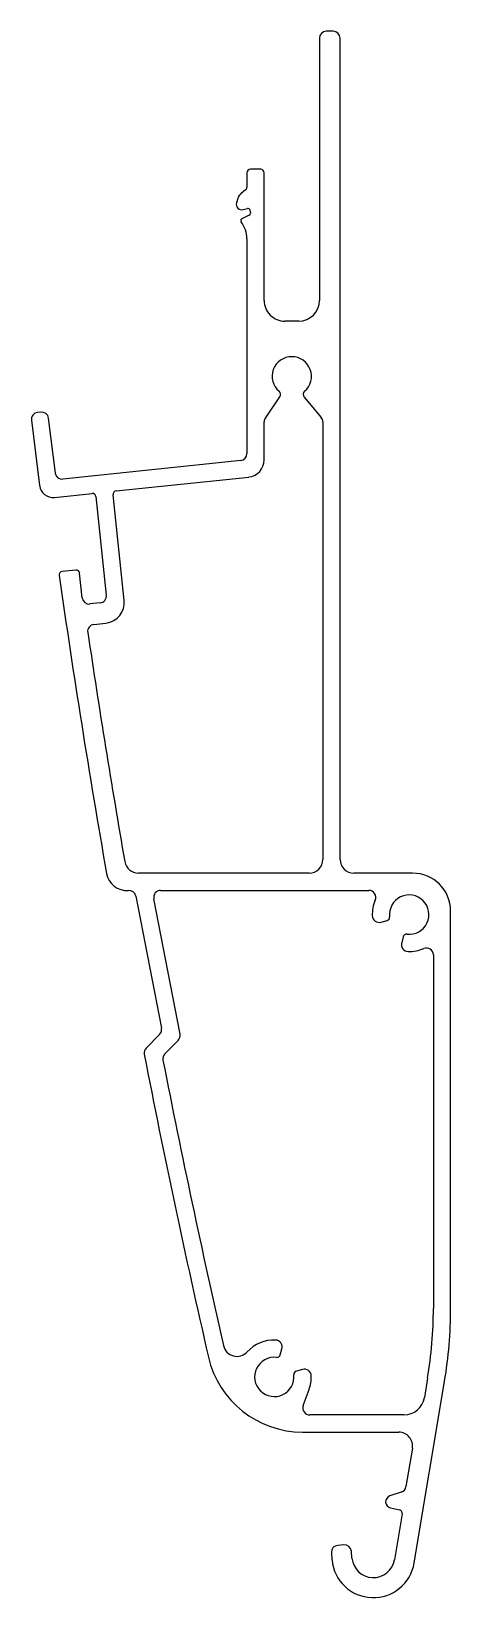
# Model space of a CAD drawing. Extents: x 4 to 65, y 4 to 231.
import ezdxf

# ---------------------------------------------------------------- set-up
doc = ezdxf.new("R2010")
doc.units = 0
doc.layers.get('0').update_dxf_attribs({"linetype": 'CONTINUOUS'})

msp = doc.modelspace()

# ---------------------------------------------------------------- linework, layer by layer
for p, q in [((45.64, 229.8), (45.64, 191.8)), ((47.64, 230.8), (46.64, 230.8)), ((48.64, 110.8), (48.64, 229.8)), ((35.14, 210.3), (35.14, 208.2)), ((37.14, 210.8), (35.64, 210.8)), ((37.64, 191.8), (37.64, 210.3)), ((33.81, 206.57), (33.63, 205.96)), ((34.95, 207.81), (34.33, 207.32)), ((34.95, 207.81), (34.95, 207.81)), ((34.61, 204.96), (35.21, 205.12)), ((35.58, 204.88), (35.64, 204.45)), ((35.47, 204.14), (34.4, 203.64)), ((35.14, 200.72), (35.14, 169.6)), ((42.64, 188.8), (40.64, 188.8)), ((37.81, 174.76), (39.9, 177.85)), ((43.44, 177.79), (45.9, 174.85)), ((5.32, 175.62), (4.82, 175.57)), ((3.93, 174.45), (5.09, 165)), ((7.4, 166.77), (6.42, 174.75)), ((37.64, 168.7), (37.64, 174.2)), ((46.14, 174.2), (46.14, 110.8)), ((34.25, 168.6), (8.49, 165.9)), ((16.21, 164.19), (35.4, 166.21)), ((7.3, 163.26), (12.73, 163.83)), ((17.37, 148.33), (15.76, 163.64)), ((13.28, 163.38), (14.78, 149.07)), ((10.38, 152.72), (8.4, 152.52)), ((11.3, 148.69), (10.92, 152.29)), ((13.89, 147.96), (12.4, 147.81)), ((12.97, 144.85), (14.73, 145.04)), ((44.14, 108.8), (19.43, 108.8)), ((59.14, 108.8), (50.64, 108.8)), ((19.04, 105.49), (19.04, 105.49)), ((19.04, 105.49), (22.77, 86.32)), ((25.48, 85.48), (21.66, 105.1)), ((22.64, 106.3), (52.8, 106.3)), ((64.64, 45.72), (64.64, 103.31)), ((54.57, 101.71), (55.45, 101.94)), ((57.78, 99.59), (57.55, 98.71)), ((62.14, 96.96), (62.14, 45.72)), ((22.49, 85.41), (20.54, 83.45)), ((23.24, 82.62), (25.21, 84.58)), ((39.97, 39.01), (40.21, 39.89)), ((43.19, 36.89), (42.31, 36.65)), ((59.36, 8.85), (63.76, 35.16)), ((61.31, 35.64), (60.84, 32.82)), ((43.29, 31.64), (44.15, 34)), ((57.88, 30.3), (44.23, 30.3)), ((43.21, 27.8), (57.13, 27.8)), ((59.1, 25.47), (58.17, 19.9)), ((59.1, 25.47), (59.1, 25.47)), ((57.5, 19.1), (55.84, 18.55)), ((57.5, 19.1), (57.5, 19.1)), ((55.94, 16.81), (57.22, 16.54)), ((57.61, 15.97), (56.5, 9.31)), ((49.18, 11.45), (48.29, 11.37)), ((47.38, 10.29), (47.46, 9.29)), ((50.35, 9.54), (50.27, 10.54))]:
    msp.add_line(p, q)
for centre, radius, start, end in [((46.64, 229.8), 1, 90, 180), ((47.64, 229.8), 1, 0.0046, 90.0046), ((35.64, 210.3), 0.5, 90, 180), ((37.14, 210.3), 0.5, 0.0047, 90.0046), ((35.25, 206.14), 1.5, 127.9968, 163.1889), ((34.64, 208.2), 0.5, 307.9968, 0.0044), ((34.4, 205.73), 0.8, 163.1889, 285.2911), ((35.29, 204.84), 0.3, 7.7461, 105.2911), ((35.35, 204.41), 0.3, 294.9487, 7.7461), ((34.53, 203.37), 0.3, 114.9487, 217.9727), ((31.14, 200.72), 4, 360, 37.9727), ((40.64, 191.8), 3, 180, 270.0016), ((42.64, 191.8), 3, 270, 0), ((41.64, 180.8), 2.85, 310.4927, 229.6113), ((39.4, 178.18), 0.6, 326.5302, 48.3937), ((43.89, 178.18), 0.6, 131.3689, 221.2207), ((4.93, 174.57), 1, 95.9973, 186.9998), ((5.42, 174.62), 1, 7.0003, 95.9973), ((45.14, 174.2), 1, 0.0045, 40.3465), ((38.64, 174.2), 1, 146.0004, 180), ((34.14, 169.6), 1, 276.0001, 0), ((35.14, 168.7), 2.5, 275.9999, 0), ((8.39, 166.89), 1, 187.0002, 276.0003), ((7.08, 165.25), 2, 186.9998, 276.286), ((12.78, 163.33), 0.5, 6.0002, 96.0008), ((16.26, 163.7), 0.5, 95.9998, 186.959), ((8.46, 152.02), 0.5, 95.9968, 187.3215), ((10.43, 152.23), 0.5, 6.9603, 95.9987), ((1371.62, 346.04), 1377.4, 188.10052, 189.91925), ((12.3, 148.8), 1, 186.352, 276.0017), ((13.79, 148.96), 1, 275.9978, 6.3514), ((14.39, 148.02), 3, 276.6035, 6), ((13.08, 143.86), 1, 95.9993, 189.2872), ((1371.62, 346.04), 1374.5, 188.46564, 189.86841), ((19.43, 110.8), 2, 189.357, 270.0025), ((44.14, 110.8), 2, 270, 0), ((50.64, 110.8), 2, 180, 269.9993), ((17.76, 109.29), 3, 189.8899, 274.2304), ((59.14, 103.3), 5.5, 0.1637, 90), ((18.06, 105.3), 1, 10.9997, 94.2516), ((22.64, 105.3), 1, 90.0013, 191.4987), ((52.8, 105.3), 1, 336.6233, 90.0008), ((58.64, 102.8), 5.35, 156.8518, 181.7119), ((58.64, 102.8), 2.85, 263.5897, 186.4121), ((54.29, 102.67), 1, 181.711, 285.8407), ((55.31, 102.42), 0.5, 285.5235, 6.414), ((58.27, 99.47), 0.5, 83.5902, 165.8338), ((58.51, 98.45), 1, 164.9986, 267.5055), ((58.64, 102.8), 5.35, 268.1442, 293.1851), ((61.14, 96.96), 1, 0.0026, 113.186), ((21.79, 86.11), 1, 314.9982, 11.7445), ((24.49, 85.28), 1, 315.3668, 11.0001), ((21.25, 82.74), 1, 134.9996, 190.0567), ((1371.62, 346.04), 1376.8, 191.0326, 192.90095), ((23.96, 81.92), 1, 135.367, 191.5321), ((1371.62, 346.04), 1374.3, 191.0891, 192.85243), ((0.64, 45.72), 61.5, 350.5712, 0), ((0.64, 45.72), 64, 350.5057, 0.0028), ((39.11, 35.8), 5.35, 88.0473, 137.3368), ((39.24, 40.15), 1, 344.9986, 87.4854), ((43.21, 41.8), 14, 192.9948, 270), ((33.7, 40.78), 2, 192.5676, 317.3973), ((39.11, 35.8), 2.85, 83.5831, 6.5007), ((39.49, 39.13), 0.5, 263.5835, 345.8472), ((42.44, 36.17), 0.5, 105.8427, 185.9417), ((43.46, 35.93), 1, 1.711, 105.8426), ((39.11, 35.8), 5.35, 340.3264, 1.7121), ((57.88, 33.3), 3, 270.0016, 350.7991), ((44.23, 31.3), 1, 160.001, 270), ((57.13, 25.8), 2, 350.5056, 90.0018), ((56.13, 17.69), 0.9, 108.5007, 258.0007), ((57.18, 20.05), 1, 288.5007, 351.2297), ((57.12, 16.05), 0.5, 350.5061, 78.7996), ((48.37, 10.38), 1, 94.9017, 185.0081), ((49.27, 10.45), 1, 5.0115, 94.9017), ((53.44, 9.81), 6, 185.0043, 350.804), ((53.44, 9.81), 3.1, 185.007, 350.7223)]:
    msp.add_arc(centre, radius, start, end)

doc.saveas('drawing.dxf')
